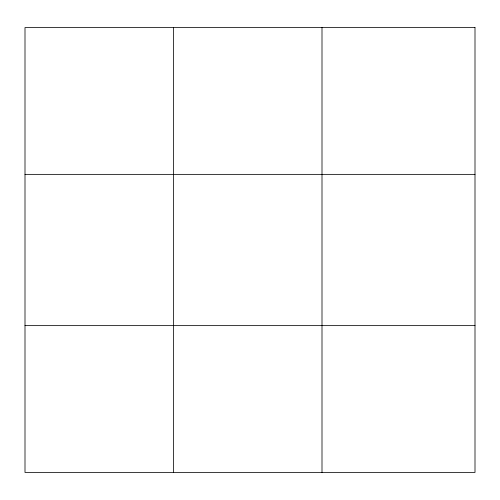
<?xml version="1.0" encoding="UTF-8"?>
<svg xmlns="http://www.w3.org/2000/svg" width="500" height="500" viewBox="0 0 500 500"><rect width="100%" height="100%" fill="white"/><g stroke="black" fill="none" stroke-linecap="round" stroke-linejoin="round"><path stroke-width="0.75" d="M173.5 472.438L173.5 27.562M322 472.438L322 27.562M25 174.369L475 174.369M25 325.631L475 325.631M475 27.562L475 472.438L25 472.438L25 27.562L475 27.562"/></g></svg>
